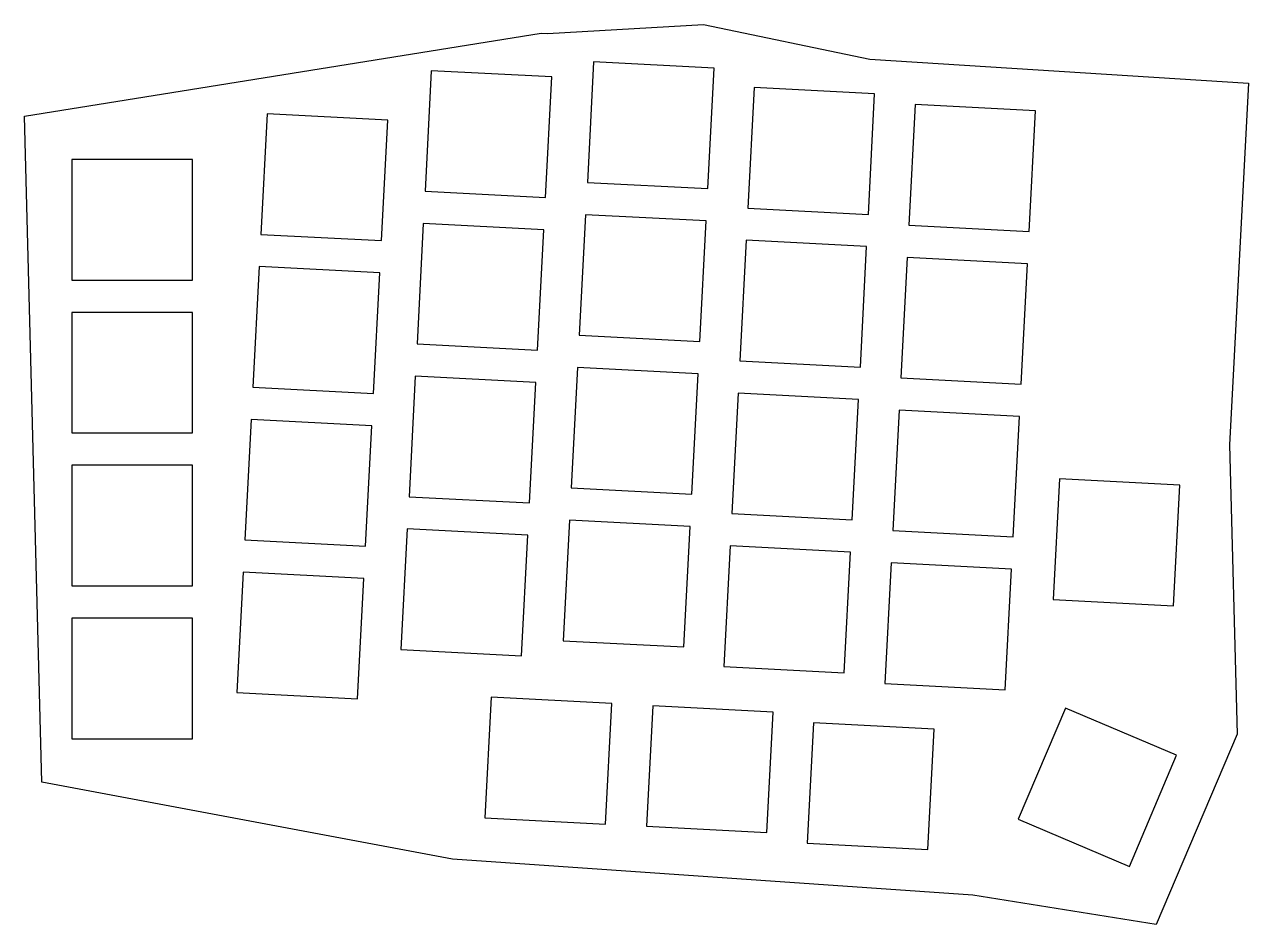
# Model space of a CAD drawing. Header units: millimetres. Extents: x -12 to 130, y -29 to 76.
import ezdxf

# ---------------------------------------------------------------- set-up
doc = ezdxf.new("R2010")
doc.units = ezdxf.units.MM

msp = doc.modelspace()

# ---------------------------------------------------------------- linework, layer by layer
for p, q in [((48.19, 74.84), (66.27, 75.9)), ((66.27, 75.9), (85.59, 71.88)), ((-12.5, 65.25), (47.45, 74.88)), ((47.45, 74.88), (48.19, 74.84)), ((53.53, 71.56), (52.8, 57.58)), ((67.51, 70.83), (53.53, 71.56)), ((85.59, 71.88), (129.5, 69.08)), ((34.7, 70.54), (33.97, 56.56)), ((48.68, 69.81), (34.7, 70.54)), ((47.95, 55.83), (48.68, 69.81)), ((66.78, 56.85), (67.51, 70.83)), ((72.15, 68.58), (71.42, 54.6)), ((86.13, 67.85), (72.15, 68.58)), ((129.5, 69.08), (127.31, 27.14)), ((85.4, 53.87), (86.13, 67.85)), ((15.66, 65.53), (14.93, 51.55)), ((29.64, 64.8), (15.66, 65.53)), ((90.82, 66.6), (90.09, 52.62)), ((104.8, 65.87), (90.82, 66.6)), ((104.07, 51.89), (104.8, 65.87)), ((-10.5, -12), (-12.5, 65.25)), ((28.91, 50.82), (29.64, 64.8)), ((7, 60.25), (-7, 60.25)), ((-7, 60.25), (-7, 46.25)), ((7, 46.25), (7, 60.25)), ((52.8, 57.58), (66.78, 56.85)), ((33.97, 56.56), (47.95, 55.83)), ((71.42, 54.6), (85.4, 53.87)), ((33.77, 52.82), (33.04, 38.84)), ((47.75, 52.09), (33.77, 52.82)), ((52.6, 53.83), (51.87, 39.85)), ((66.58, 53.1), (52.6, 53.83)), ((65.85, 39.12), (66.58, 53.1)), ((90.09, 52.62), (104.07, 51.89)), ((14.93, 51.55), (28.91, 50.82)), ((47.02, 38.11), (47.75, 52.09)), ((71.22, 50.86), (70.49, 36.88)), ((85.2, 50.12), (71.22, 50.86)), ((84.47, 36.14), (85.2, 50.12)), ((89.89, 48.88), (89.16, 34.9)), ((103.87, 48.14), (89.89, 48.88)), ((14.73, 47.81), (14, 33.83)), ((28.71, 47.08), (14.73, 47.81)), ((27.98, 33.09), (28.71, 47.08)), ((103.14, 34.16), (103.87, 48.14)), ((-7, 46.25), (7, 46.25)), ((7, 42.5), (-7, 42.5)), ((-7, 42.5), (-7, 28.5)), ((7, 28.5), (7, 42.5)), ((51.87, 39.85), (65.85, 39.12)), ((33.04, 38.84), (47.02, 38.11)), ((51.67, 36.11), (50.94, 22.13)), ((65.65, 35.38), (51.67, 36.11)), ((70.49, 36.88), (84.47, 36.14)), ((32.84, 35.09), (32.11, 21.11)), ((46.82, 34.36), (32.84, 35.09)), ((46.09, 20.38), (46.82, 34.36)), ((64.92, 21.4), (65.65, 35.38)), ((89.16, 34.9), (103.14, 34.16)), ((14, 33.83), (27.98, 33.09)), ((70.29, 33.13), (69.56, 19.15)), ((84.27, 32.4), (70.29, 33.13)), ((83.54, 18.42), (84.27, 32.4)), ((13.8, 30.08), (13.07, 16.1)), ((27.79, 29.35), (13.8, 30.08)), ((88.96, 31.15), (88.23, 17.17)), ((102.94, 30.42), (88.96, 31.15)), ((102.21, 16.44), (102.94, 30.42)), ((-7, 28.5), (7, 28.5)), ((27.05, 15.37), (27.79, 29.35)), ((127.31, 27.14), (128.17, -6.44)), ((7, 24.75), (-7, 24.75)), ((-7, 24.75), (-7, 10.75)), ((7, 10.75), (7, 24.75)), ((107.57, 23.17), (106.84, 9.18)), ((121.55, 22.43), (107.57, 23.17)), ((50.94, 22.13), (64.92, 21.4)), ((120.82, 8.45), (121.55, 22.43)), ((32.11, 21.11), (46.09, 20.38)), ((69.56, 19.15), (83.54, 18.42)), ((31.91, 17.37), (31.18, 3.39)), ((45.9, 16.63), (31.91, 17.37)), ((50.74, 18.38), (50.01, 4.4)), ((64.72, 17.65), (50.74, 18.38)), ((63.99, 3.67), (64.72, 17.65)), ((88.23, 17.17), (102.21, 16.44)), ((13.07, 16.1), (27.05, 15.37)), ((45.16, 2.65), (45.9, 16.63)), ((69.36, 15.4), (68.63, 1.42)), ((83.34, 14.67), (69.36, 15.4)), ((82.61, 0.69), (83.34, 14.67)), ((88.03, 13.42), (87.3, -0.56)), ((102.02, 12.69), (88.03, 13.42)), ((12.88, 12.36), (12.14, -1.62)), ((26.86, 11.62), (12.88, 12.36)), ((26.12, -2.36), (26.86, 11.62)), ((101.28, -1.29), (102.02, 12.69)), ((-7, 10.75), (7, 10.75)), ((106.84, 9.18), (120.82, 8.45)), ((7, 7), (-7, 7)), ((-7, 7), (-7, -7)), ((7, -7), (7, 7)), ((50.01, 4.4), (63.99, 3.67)), ((31.18, 3.39), (45.16, 2.65)), ((68.63, 1.42), (82.61, 0.69)), ((87.3, -0.56), (101.28, -1.29)), ((12.14, -1.62), (26.12, -2.36)), ((41.66, -2.17), (40.92, -16.15)), ((55.64, -2.9), (41.66, -2.17)), ((54.9, -16.88), (55.64, -2.9)), ((60.38, -3.15), (59.65, -17.13)), ((74.36, -3.88), (60.38, -3.15)), ((73.63, -17.86), (74.36, -3.88)), ((108.26, -3.42), (102.79, -16.31)), ((121.15, -8.89), (108.26, -3.42)), ((79.05, -5.13), (78.32, -19.11)), ((93.03, -5.86), (79.05, -5.13)), ((-7, -7), (7, -7)), ((92.3, -19.84), (93.03, -5.86)), ((128.17, -6.44), (118.79, -28.53)), ((115.68, -21.78), (121.15, -8.89)), ((37.17, -20.96), (-10.5, -12)), ((40.92, -16.15), (54.9, -16.88)), ((102.79, -16.31), (115.68, -21.78)), ((59.65, -17.13), (73.63, -17.86)), ((78.32, -19.11), (92.3, -19.84)), ((97.53, -25.13), (37.17, -20.96)), ((118.79, -28.53), (97.53, -25.13))]:
    msp.add_line(p, q)

doc.saveas('drawing.dxf')
